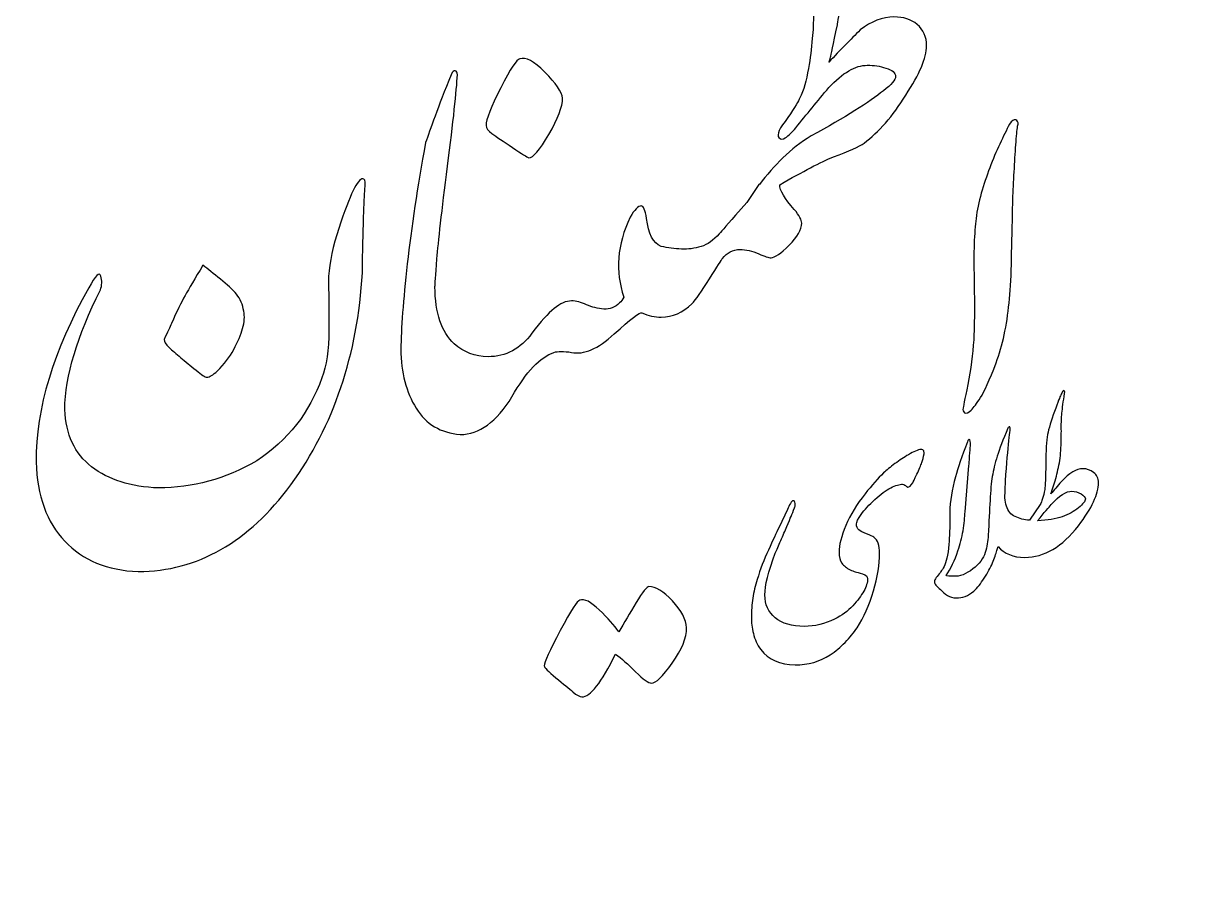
# Model space of a CAD drawing. Header units: millimetres. Extents: x -79 to 26, y -25 to 24.
# Drawn here: x -65.41 to -51.52, y -10.05 to 0.39 of the extents above; entities that cross this region are included whole.
import ezdxf

# ---------------------------------------------------------------- set-up
doc = ezdxf.new("R2010")
doc.units = ezdxf.units.MM
doc.header["$MEASUREMENT"] = 0
doc.layers.add('Layer 1', color=7, linetype='Continuous')

msp = doc.modelspace()

# ---------------------------------------------------------------- linework, layer by layer
at = {"layer": 'Layer 1', "color": 250, "lineweight": 18}
msp.add_open_spline([(-76.0797, 19.3105), (-76.0797, 19.3105), (-42.2797, 19.3105), (-42.2797, 19.3105), (-40.6274, 19.3105), (-39.2797, 17.9628), (-39.2797, 16.3105), (-39.2797, 16.3105), (-39.2797, -17.4895), (-39.2797, -17.4895), (-39.2797, -19.1418), (-40.6274, -20.4895), (-42.2797, -20.4895), (-42.2797, -20.4895), (-76.0797, -20.4895), (-76.0797, -20.4895), (-77.732, -20.4895), (-79.0797, -19.1418), (-79.0797, -17.4895), (-79.0797, -17.4895), (-79.0797, 16.3105), (-79.0797, 16.3105), (-79.0797, 17.9628), (-77.732, 19.3105), (-76.0797, 19.3105)], degree=3, knots=[0, 0, 0, 0, 0.125, 0.125, 0.125, 0.25, 0.25, 0.25, 0.375, 0.375, 0.375, 0.5, 0.5, 0.5, 0.625, 0.625, 0.625, 0.75, 0.75, 0.75, 0.875, 0.875, 0.875, 1, 1, 1, 1], dxfattribs=at)
at = {"layer": 'Layer 1', "color": 240}
for points, knots in [([(-56.7636, -1.7464), (-56.7636, -1.7464), (-56.6182, -1.5352), (-56.6182, -1.5352), (-56.6182, -1.5352), (-56.6128, -1.5341), (-56.6128, -1.5341), (-56.5255, -1.4191), (-56.4319, -1.3119), (-56.3318, -1.214), (-56.2322, -1.1153), (-56.1193, -1.0286), (-55.9944, -0.9539), (-55.5847, -0.7286), (-55.2971, -0.5489), (-55.1314, -0.4143), (-55.0346, -0.3425), (-54.9859, -0.2847), (-54.9859, -0.2408), (-54.9859, -0.2002), (-55.0251, -0.1673), (-55.1033, -0.1424), (-55.1719, -0.1206), (-55.2455, -0.1095), (-55.3234, -0.1095), (-55.4643, -0.1095), (-55.6176, -0.1986), (-55.7833, -0.3769), (-55.9176, -0.5363), (-56.0491, -0.6959), (-56.1775, -0.8553), (-56.2211, -0.9084), (-56.2634, -0.9492), (-56.304, -0.9773), (-56.3318, -0.9991), (-56.3573, -0.9976), (-56.3789, -0.9723), (-56.4102, -0.9413), (-56.3744, -0.8616), (-56.2711, -0.7333), (-56.1898, -0.6112), (-56.143, -0.5332), (-56.1304, -0.499), (-56.0833, -0.4114), (-56.0491, -0.2938), (-56.0273, -0.1468), (-56.0052, -0.0283), (-55.9897, 0.0906), (-55.9805, 0.2095), (-55.9708, 0.3031), (-55.9663, 0.4048), (-55.9663, 0.5142), (-55.9663, 0.7769), (-55.9024, 1.0614), (-55.7738, 1.368), (-55.7615, 1.4022), (-55.682, 1.5818), (-55.5348, 1.9074), (-55.5035, 1.9699), (-55.4816, 2.0012), (-55.469, 2.0012), (-55.4538, 1.9947), (-55.4456, 1.9728), (-55.4456, 1.9355), (-55.4456, 1.9355), (-55.4456, 1.8935), (-55.4456, 1.8935), (-55.4456, 1.8682), (-55.4501, 1.8448), (-55.4598, 1.8229), (-55.4598, 1.8229), (-55.5066, 1.5837), (-55.5066, 1.5837), (-55.6129, 0.8205), (-55.6707, 0.4172), (-55.6802, 0.3735), (-55.7301, 0.1358), (-55.7575, 0.0069), (-55.762, -0.0133), (-55.767, -0.0338), (-55.7738, -0.0532), (-55.7833, -0.0722), (-55.6458, 0.0716), (-55.5205, 0.2002), (-55.408, 0.3125), (-55.2768, 0.4156), (-55.1424, 0.4674), (-55.0049, 0.4674), (-54.8924, 0.4674), (-54.8, 0.4377), (-54.728, 0.3783), (-54.653, 0.3157), (-54.6152, 0.2297), (-54.6152, 0.1203), (-54.6152, -0.0204), (-54.6986, -0.2158), (-54.864, -0.4661), (-55.0205, -0.7193), (-55.1864, -0.91), (-55.3612, -1.038), (-55.4175, -1.079), (-55.5395, -1.1338), (-55.7272, -1.2021), (-55.8771, -1.2649), (-56.0912, -1.3759), (-56.3697, -1.5353), (-56.3696, -1.6042), (-56.3115, -1.7026), (-56.1962, -1.8308), (-56.1367, -1.9029), (-56.107, -1.9573), (-56.107, -1.9948), (-56.107, -2.07), (-56.157, -2.1576), (-56.2569, -2.2576), (-56.3573, -2.3578), (-56.4294, -2.4077), (-56.4728, -2.4077), (-56.5012, -2.4077), (-56.5496, -2.3919), (-56.6182, -2.3612), (-56.6997, -2.3262), (-56.7747, -2.3096), (-56.8435, -2.3096), (-56.9308, -2.3096), (-57.0013, -2.3454), (-57.0544, -2.4172), (-57.0639, -2.4298), (-57.1155, -2.511), (-57.2091, -2.6612), (-57.3032, -2.8111), (-57.3732, -2.91), (-57.4202, -2.9566), (-57.5265, -3.0625), (-57.6484, -3.1158), (-57.7862, -3.1158), (-57.7862, -3.1158), (-57.7862, -3.1159), (-57.7862, -3.1159), (-57.8612, -3.119), (-57.9379, -3.102), (-58.0161, -3.0643), (-58.041, -3.0549), (-58.1512, -3.1395), (-58.3469, -3.3173), (-58.5422, -3.4958), (-58.7116, -3.569), (-58.8554, -3.538), (-58.8554, -3.538), (-58.8554, -3.538), (-58.8554, -3.538), (-58.8554, -3.538), (-58.8554, -3.538), (-58.8554, -3.538), (-58.9492, -3.5225), (-59.0197, -3.5225), (-59.0665, -3.538), (-59.2293, -3.5914), (-59.3965, -3.7678), (-59.5685, -4.0682), (-59.7531, -4.3682), (-59.9595, -4.5183), (-60.1876, -4.5183), (-60.4189, -4.4994), (-60.5941, -4.3947), (-60.7129, -4.2041), (-60.8315, -4.0135), (-60.8928, -3.7789), (-60.8959, -3.5007), (-60.8959, -3.5007), (-60.8958, -3.5004), (-60.8958, -3.5004), (-60.8958, -3.5004), (-60.8959, -3.5004), (-60.8959, -3.5004), (-60.8928, -3.2567), (-60.867, -2.9167), (-60.8183, -2.4807), (-60.7699, -2.0442), (-60.6974, -1.5619), (-60.6004, -1.0336), (-60.5504, -0.8803), (-60.4489, -0.6097), (-60.2956, -0.2221), (-60.2798, -0.1845), (-60.2635, -0.169), (-60.2464, -0.175), (-60.2293, -0.1814), (-60.2204, -0.1971), (-60.2204, -0.2221), (-60.2298, -0.4127), (-60.269, -0.7772), (-60.3377, -1.315), (-60.4066, -1.8527), (-60.4489, -2.2217), (-60.4644, -2.4217), (-60.4802, -2.6222), (-60.4878, -2.7313), (-60.4878, -2.7499), (-60.4878, -2.7499), (-60.4881, -2.7551), (-60.4881, -2.7551), (-60.4881, -2.7551), (-60.4878, -2.7549), (-60.4878, -2.7549), (-60.4878, -3.0676), (-60.4113, -3.2943), (-60.258, -3.4349), (-60.1423, -3.538), (-60.0079, -3.5895), (-59.8546, -3.5895), (-59.6421, -3.5895), (-59.4671, -3.4959), (-59.3292, -3.3082), (-59.2261, -3.1707), (-59.1378, -3.0723), (-59.0645, -3.0129), (-58.9908, -2.9532), (-58.9211, -2.9235), (-58.8554, -2.9235), (-58.8554, -2.9235), (-58.8554, -2.9234), (-58.8554, -2.9234), (-58.8025, -2.9234), (-58.7428, -2.9384), (-58.6771, -2.9681), (-58.6116, -2.9981), (-58.543, -3.0152), (-58.471, -3.0199), (-58.3992, -3.0244), (-58.3366, -3.0002), (-58.2832, -2.9471), (-58.2614, -2.9316), (-58.2443, -2.9082), (-58.2316, -2.8769), (-58.3379, -2.5703), (-58.3132, -2.2531), (-58.1567, -1.9247), (-58.1036, -1.834), (-58.06, -1.7885), (-58.0252, -1.7885), (-57.9973, -1.7885), (-57.9755, -1.8387), (-57.9598, -1.9386), (-57.9411, -2.1231), (-57.883, -2.2341), (-57.7863, -2.2718), (-57.7863, -2.2718), (-57.7863, -2.2718), (-57.7863, -2.2718), (-57.705, -2.2902), (-57.6243, -2.3015), (-57.5446, -2.3044), (-57.4649, -2.3078), (-57.3868, -2.2978), (-57.31, -2.2741), (-57.2332, -2.2504), (-57.1606, -2.2), (-57.0918, -2.1219), (-57.0857, -2.1151), (-57.0215, -2.0422), (-56.8995, -1.9013), (-56.8995, -1.9013), (-56.7636, -1.7464), (-56.7636, -1.7464)], [0, 0, 0, 0, 0.0113636, 0.0113636, 0.0113636, 0.0227273, 0.0227273, 0.0227273, 0.0340909, 0.0340909, 0.0340909, 0.0454545, 0.0454545, 0.0454545, 0.0568182, 0.0568182, 0.0568182, 0.0681818, 0.0681818, 0.0681818, 0.0795455, 0.0795455, 0.0795455, 0.0909091, 0.0909091, 0.0909091, 0.1022727, 0.1022727, 0.1022727, 0.1136364, 0.1136364, 0.1136364, 0.125, 0.125, 0.125, 0.1363636, 0.1363636, 0.1363636, 0.1477273, 0.1477273, 0.1477273, 0.1590909, 0.1590909, 0.1590909, 0.1704545, 0.1704545, 0.1704545, 0.1818182, 0.1818182, 0.1818182, 0.1931818, 0.1931818, 0.1931818, 0.2045455, 0.2045455, 0.2045455, 0.2159091, 0.2159091, 0.2159091, 0.2272727, 0.2272727, 0.2272727, 0.2386364, 0.2386364, 0.2386364, 0.25, 0.25, 0.25, 0.2613636, 0.2613636, 0.2613636, 0.2727273, 0.2727273, 0.2727273, 0.2840909, 0.2840909, 0.2840909, 0.2954545, 0.2954545, 0.2954545, 0.3068182, 0.3068182, 0.3068182, 0.3181818, 0.3181818, 0.3181818, 0.3295455, 0.3295455, 0.3295455, 0.3409091, 0.3409091, 0.3409091, 0.3522727, 0.3522727, 0.3522727, 0.3636364, 0.3636364, 0.3636364, 0.375, 0.375, 0.375, 0.3863636, 0.3863636, 0.3863636, 0.3977273, 0.3977273, 0.3977273, 0.4090909, 0.4090909, 0.4090909, 0.4204545, 0.4204545, 0.4204545, 0.4318182, 0.4318182, 0.4318182, 0.4431818, 0.4431818, 0.4431818, 0.4545455, 0.4545455, 0.4545455, 0.4659091, 0.4659091, 0.4659091, 0.4772727, 0.4772727, 0.4772727, 0.4886364, 0.4886364, 0.4886364, 0.5, 0.5, 0.5, 0.5113636, 0.5113636, 0.5113636, 0.5227273, 0.5227273, 0.5227273, 0.5340909, 0.5340909, 0.5340909, 0.5454545, 0.5454545, 0.5454545, 0.5568182, 0.5568182, 0.5568182, 0.5681818, 0.5681818, 0.5681818, 0.5795455, 0.5795455, 0.5795455, 0.5909091, 0.5909091, 0.5909091, 0.6022727, 0.6022727, 0.6022727, 0.6136364, 0.6136364, 0.6136364, 0.625, 0.625, 0.625, 0.6363636, 0.6363636, 0.6363636, 0.6477273, 0.6477273, 0.6477273, 0.6590909, 0.6590909, 0.6590909, 0.6704545, 0.6704545, 0.6704545, 0.6818182, 0.6818182, 0.6818182, 0.6931818, 0.6931818, 0.6931818, 0.7045455, 0.7045455, 0.7045455, 0.7159091, 0.7159091, 0.7159091, 0.7272727, 0.7272727, 0.7272727, 0.7386364, 0.7386364, 0.7386364, 0.75, 0.75, 0.75, 0.7613636, 0.7613636, 0.7613636, 0.7727273, 0.7727273, 0.7727273, 0.7840909, 0.7840909, 0.7840909, 0.7954545, 0.7954545, 0.7954545, 0.8068182, 0.8068182, 0.8068182, 0.8181818, 0.8181818, 0.8181818, 0.8295455, 0.8295455, 0.8295455, 0.8409091, 0.8409091, 0.8409091, 0.8522727, 0.8522727, 0.8522727, 0.8636364, 0.8636364, 0.8636364, 0.875, 0.875, 0.875, 0.8863636, 0.8863636, 0.8863636, 0.8977273, 0.8977273, 0.8977273, 0.9090909, 0.9090909, 0.9090909, 0.9204545, 0.9204545, 0.9204545, 0.9318182, 0.9318182, 0.9318182, 0.9431818, 0.9431818, 0.9431818, 0.9545455, 0.9545455, 0.9545455, 0.9659091, 0.9659091, 0.9659091, 0.9772727, 0.9772727, 0.9772727, 0.9886364, 0.9886364, 0.9886364, 1, 1, 1, 1]), ([(-59.878, -0.8272), (-59.878, -0.7583), (-59.8194, -0.6089), (-59.7024, -0.3791), (-59.5851, -0.1492), (-59.5091, -0.0344), (-59.4747, -0.0344), (-59.406, -0.0062), (-59.3058, -0.0588), (-59.1746, -0.1916), (-59.0431, -0.3244), (-58.9729, -0.4282), (-58.9635, -0.5034), (-58.9635, -0.6036), (-59.0182, -0.7473), (-59.1275, -0.935), (-59.2372, -1.1227), (-59.3169, -1.2163), (-59.3668, -1.2163), (-59.3855, -1.2072), (-59.4504, -1.1659), (-59.5614, -1.0919), (-59.6724, -1.0186), (-59.7547, -0.9631), (-59.8075, -0.9255), (-59.8546, -0.8943), (-59.878, -0.8616), (-59.878, -0.8272)], [0, 0, 0, 0, 0.1111111, 0.1111111, 0.1111111, 0.2222222, 0.2222222, 0.2222222, 0.3333333, 0.3333333, 0.3333333, 0.4444444, 0.4444444, 0.4444444, 0.5555556, 0.5555556, 0.5555556, 0.6666667, 0.6666667, 0.6666667, 0.7777778, 0.7777778, 0.7777778, 0.8888889, 0.8888889, 0.8888889, 1, 1, 1, 1]), ([(-53.5883, -1.8779), (-53.5944, -2.1027), (-53.5994, -2.306), (-53.6025, -2.4874), (-53.6054, -2.6688), (-53.6152, -2.8222), (-53.6304, -2.9471), (-53.6559, -3.2163), (-53.7071, -3.4543), (-53.7853, -3.6623), (-53.8636, -3.87), (-53.9255, -4.0089), (-53.9706, -4.0775), (-54.0162, -4.1461), (-54.0527, -4.1962), (-54.0808, -4.2274), (-54.1153, -4.259), (-54.1419, -4.269), (-54.1608, -4.2582), (-54.1792, -4.2471), (-54.1855, -4.2289), (-54.1792, -4.2043), (-54.1792, -4.1979), (-54.1608, -4.1033), (-54.1229, -3.9203), (-54.0856, -3.7373), (-54.0622, -3.5597), (-54.0527, -3.3881), (-54.0432, -3.2163), (-54.0419, -2.9731), (-54.0479, -2.6588), (-54.054, -2.3444), (-54.0464, -2.1043), (-54.0245, -1.9386), (-54.0119, -1.8418), (-53.9909, -1.7414), (-53.9615, -1.6385), (-53.9317, -1.5352), (-53.8978, -1.4337), (-53.8605, -1.3338), (-53.8229, -1.2336), (-53.7829, -1.139), (-53.7408, -1.05), (-53.6985, -0.9609), (-53.6601, -0.8817), (-53.6262, -0.8132), (-53.5975, -0.7693), (-53.5725, -0.7521), (-53.5507, -0.7614), (-53.5291, -0.7708), (-53.5194, -0.7882), (-53.5226, -0.8132), (-53.5291, -0.8381), (-53.5362, -0.8967), (-53.5436, -0.9888), (-53.5515, -1.0811), (-53.5586, -1.1841), (-53.5646, -1.2986), (-53.5715, -1.4124), (-53.5765, -1.5244), (-53.5815, -1.6338), (-53.5862, -1.7432), (-53.5883, -1.8244), (-53.5883, -1.8779)], [0, 0, 0, 0, 0.047619, 0.047619, 0.047619, 0.0952381, 0.0952381, 0.0952381, 0.1428571, 0.1428571, 0.1428571, 0.1904762, 0.1904762, 0.1904762, 0.2380952, 0.2380952, 0.2380952, 0.2857143, 0.2857143, 0.2857143, 0.3333333, 0.3333333, 0.3333333, 0.3809524, 0.3809524, 0.3809524, 0.4285714, 0.4285714, 0.4285714, 0.4761905, 0.4761905, 0.4761905, 0.5238095, 0.5238095, 0.5238095, 0.5714286, 0.5714286, 0.5714286, 0.6190476, 0.6190476, 0.6190476, 0.6666667, 0.6666667, 0.6666667, 0.7142857, 0.7142857, 0.7142857, 0.7619048, 0.7619048, 0.7619048, 0.8095238, 0.8095238, 0.8095238, 0.8571429, 0.8571429, 0.8571429, 0.9047619, 0.9047619, 0.9047619, 0.952381, 0.952381, 0.952381, 1, 1, 1, 1]), ([(-61.3554, -2.5861), (-61.4119, -3.5678), (-61.6965, -4.4121), (-62.2093, -5.1187), (-62.7157, -5.8032), (-63.324, -6.1492), (-64.0337, -6.1553), (-64.4026, -6.1395), (-64.695, -6.0185), (-64.9106, -5.7918), (-65.1266, -5.5649), (-65.2407, -5.2501), (-65.2533, -4.8468), (-65.2562, -4.2088), (-65.0466, -3.5162), (-64.6245, -2.7689), (-64.5433, -2.619), (-64.4949, -2.5711), (-64.4791, -2.6258), (-64.4636, -2.6805), (-64.4652, -2.736), (-64.4839, -2.7923), (-64.7624, -3.3429), (-64.9046, -3.8181), (-64.9106, -4.2181), (-64.8983, -4.5183), (-64.7913, -4.7466), (-64.5896, -4.9031), (-64.3879, -5.0592), (-64.1212, -5.1439), (-63.7899, -5.156), (-63.3834, -5.156), (-62.9923, -5.0482), (-62.6174, -4.8326), (-62.2453, -4.5854), (-61.9858, -4.2559), (-61.8388, -3.8428), (-61.7825, -3.6992), (-61.7541, -3.5086), (-61.7541, -3.2706), (-61.7541, -3.1802), (-61.7549, -3.0649), (-61.7565, -2.9261), (-61.7583, -2.787), (-61.7589, -2.6879), (-61.7589, -2.6282), (-61.7465, -2.4562), (-61.7057, -2.2661), (-61.6371, -2.0583), (-61.5682, -1.8504), (-61.5111, -1.6994), (-61.4659, -1.6055), (-61.4204, -1.5119), (-61.382, -1.4649), (-61.351, -1.4649), (-61.3289, -1.4649), (-61.3197, -1.4893), (-61.3226, -1.538), (-61.3257, -1.5861), (-61.3307, -1.6795), (-61.3367, -1.8167), (-61.3431, -1.9545), (-61.3494, -2.2109), (-61.3554, -2.5861)], [0, 0, 0, 0, 0.047619, 0.047619, 0.047619, 0.0952381, 0.0952381, 0.0952381, 0.1428571, 0.1428571, 0.1428571, 0.1904762, 0.1904762, 0.1904762, 0.2380952, 0.2380952, 0.2380952, 0.2857143, 0.2857143, 0.2857143, 0.3333333, 0.3333333, 0.3333333, 0.3809524, 0.3809524, 0.3809524, 0.4285714, 0.4285714, 0.4285714, 0.4761905, 0.4761905, 0.4761905, 0.5238095, 0.5238095, 0.5238095, 0.5714286, 0.5714286, 0.5714286, 0.6190476, 0.6190476, 0.6190476, 0.6666667, 0.6666667, 0.6666667, 0.7142857, 0.7142857, 0.7142857, 0.7619048, 0.7619048, 0.7619048, 0.8095238, 0.8095238, 0.8095238, 0.8571429, 0.8571429, 0.8571429, 0.9047619, 0.9047619, 0.9047619, 0.952381, 0.952381, 0.952381, 1, 1, 1, 1]), ([(-62.772, -3.0458), (-62.7594, -3.1081), (-62.7644, -3.177), (-62.7859, -3.252), (-62.808, -3.3272), (-62.8433, -3.4107), (-62.8916, -3.5028), (-62.94, -3.5954), (-63.005, -3.6803), (-63.0863, -3.7584), (-63.1393, -3.8083), (-63.1817, -3.8334), (-63.213, -3.8334), (-63.2317, -3.8334), (-63.2748, -3.8062), (-63.3419, -3.7515), (-63.4092, -3.6971), (-63.4701, -3.6466), (-63.5246, -3.6014), (-63.5796, -3.5559), (-63.6264, -3.5146), (-63.6655, -3.4773), (-63.7045, -3.4396), (-63.7242, -3.4084), (-63.7242, -3.3831), (-63.6834, -3.2988), (-63.6537, -3.2348), (-63.635, -3.1909), (-63.5725, -3.0502), (-63.5185, -2.9393), (-63.4733, -2.8578), (-63.4278, -2.7768), (-63.3568, -2.6563), (-63.2598, -2.4967), (-63.2035, -2.5438), (-63.1338, -2.5993), (-63.0513, -2.6632), (-62.9684, -2.7276), (-62.904, -2.7878), (-62.8588, -2.8438), (-62.8133, -2.9001), (-62.7844, -2.9674), (-62.772, -3.0458)], [0, 0, 0, 0, 0.0714286, 0.0714286, 0.0714286, 0.1428571, 0.1428571, 0.1428571, 0.2142857, 0.2142857, 0.2142857, 0.2857143, 0.2857143, 0.2857143, 0.3571429, 0.3571429, 0.3571429, 0.4285714, 0.4285714, 0.4285714, 0.5, 0.5, 0.5, 0.5714286, 0.5714286, 0.5714286, 0.6428571, 0.6428571, 0.6428571, 0.7142857, 0.7142857, 0.7142857, 0.7857143, 0.7857143, 0.7857143, 0.8571429, 0.8571429, 0.8571429, 0.9285714, 0.9285714, 0.9285714, 1, 1, 1, 1]), ([(-53.681, -5.2753), (-53.6779, -5.3092), (-53.6717, -5.3421), (-53.6623, -5.3741), (-53.6439, -5.4322), (-53.6092, -5.4735), (-53.5581, -5.4982), (-53.5071, -5.5227), (-53.45, -5.5374), (-53.3865, -5.5416), (-53.3865, -5.5416), (-53.2595, -5.3552), (-53.2595, -5.3552), (-53.2384, -5.3197), (-53.2194, -5.2598), (-53.2042, -5.1748), (-53.1971, -5.1283), (-53.1932, -5.0262), (-53.1913, -4.8684), (-53.1903, -4.7112), (-53.1829, -4.5939), (-53.1703, -4.5176), (-53.1561, -4.4472), (-53.1287, -4.3554), (-53.0875, -4.2431), (-53.0467, -4.1309), (-53.0212, -4.0656), (-53.0123, -4.048), (-53.003, -4.0307), (-52.9957, -4.0159), (-52.9899, -4.0047), (-52.9831, -3.993), (-52.9762, -3.9909), (-52.971, -3.9973), (-52.9652, -4.0035), (-52.9638, -4.0146), (-52.9665, -4.0302), (-52.9822, -4.1245), (-52.9928, -4.2021), (-52.9983, -4.2623), (-53.0044, -4.3223), (-53.0065, -4.3796), (-53.0059, -4.4338), (-53.0051, -4.4882), (-53.0062, -4.5587), (-53.0091, -4.6452), (-53.0118, -4.7312), (-53.0204, -4.8106), (-53.0346, -4.8834), (-53.0485, -4.956), (-53.0662, -5.027), (-53.0875, -5.0954), (-53.1087, -5.1638), (-53.1227, -5.2074), (-53.1301, -5.2258), (-53.0961, -5.1832), (-53.0541, -5.1348), (-53.0049, -5.0794), (-52.9102, -4.9776), (-52.8245, -4.9268), (-52.7483, -4.9268), (-52.702, -4.9268), (-52.6593, -4.9418), (-52.6212, -4.9713), (-52.5818, -4.9997), (-52.5615, -5.0399), (-52.5615, -5.0925), (-52.5615, -5.2279), (-52.6417, -5.3996), (-52.8011, -5.6073), (-52.9965, -5.859), (-53.2097, -5.9847), (-53.4414, -5.9847), (-53.5812, -5.9847), (-53.6873, -5.9422), (-53.7595, -5.8568), (-53.7646, -5.8732), (-53.7695, -5.8883), (-53.7743, -5.9018), (-53.7874, -5.9441), (-53.8051, -5.9944), (-53.8285, -6.0514), (-53.8519, -6.1085), (-53.8845, -6.1689), (-53.9261, -6.2326), (-53.9679, -6.2962), (-54.0096, -6.348), (-54.052, -6.3875), (-54.1185, -6.444), (-54.1884, -6.4716), (-54.2621, -6.4698), (-54.3003, -6.4687), (-54.3349, -6.459), (-54.366, -6.4405), (-54.3954, -6.4206), (-54.423, -6.3966), (-54.4485, -6.3685), (-54.4712, -6.3501), (-54.4853, -6.3383), (-54.4908, -6.3325), (-54.5108, -6.3138), (-54.5208, -6.2947), (-54.5208, -6.2752), (-54.5208, -6.2613), (-54.5137, -6.2447), (-54.4996, -6.2262), (-54.4853, -6.2078), (-54.469, -6.1873), (-54.4509, -6.1648), (-54.4422, -6.1534), (-54.4309, -6.1366), (-54.4167, -6.114), (-54.4027, -6.0914), (-54.3901, -6.0614), (-54.3796, -6.0238), (-54.3688, -5.9865), (-54.3602, -5.9373), (-54.3531, -5.8768), (-54.3473, -5.8158), (-54.3442, -5.7634), (-54.3428, -5.7198), (-54.3428, -5.7198), (-54.3381, -5.5883), (-54.3381, -5.5883), (-54.3371, -5.5431), (-54.3371, -5.4955), (-54.3381, -5.446), (-54.3354, -5.3162), (-54.3131, -5.1749), (-54.2702, -5.0222), (-54.2408, -4.9191), (-54.1934, -4.7797), (-54.1282, -4.6046), (-54.1243, -4.5933), (-54.1199, -4.5854), (-54.1159, -4.5812), (-54.1117, -4.577), (-54.1077, -4.5746), (-54.1051, -4.5746), (-54.0951, -4.5762), (-54.0912, -4.6033), (-54.0925, -4.6553), (-54.0941, -4.6811), (-54.0967, -4.7219), (-54.1009, -4.7784), (-54.1051, -4.8363), (-54.1077, -4.873), (-54.1093, -4.8886), (-54.1093, -4.8886), (-54.1559, -5.4398), (-54.1559, -5.4398), (-54.1588, -5.506), (-54.1667, -5.582), (-54.1793, -5.6667), (-54.1934, -5.7484), (-54.2142, -5.8287), (-54.2408, -5.9062), (-54.2776, -6.0207), (-54.3249, -6.1193), (-54.3828, -6.2011), (-54.3799, -6.2068), (-54.3686, -6.2095), (-54.3489, -6.2095), (-54.3489, -6.2095), (-54.2958, -6.2113), (-54.2958, -6.2113), (-54.2182, -6.2145), (-54.1404, -6.185), (-54.0625, -6.1235), (-53.9846, -6.0622), (-53.9355, -5.9973), (-53.9144, -5.9286), (-53.8932, -5.8597), (-53.8819, -5.7908), (-53.8805, -5.7217), (-53.8705, -5.562), (-53.8629, -5.4232), (-53.8571, -5.3052), (-53.8516, -5.1873), (-53.8424, -5.0913), (-53.8306, -5.018), (-53.8187, -4.9443), (-53.7987, -4.8647), (-53.7724, -4.7784), (-53.7454, -4.6921), (-53.7028, -4.5804), (-53.6452, -4.4431), (-53.6365, -4.4295), (-53.6289, -4.4236), (-53.6218, -4.4266), (-53.6147, -4.4295), (-53.6178, -4.4847), (-53.6316, -4.5928), (-53.6449, -4.7009), (-53.6586, -4.8607), (-53.6726, -5.073), (-53.6741, -5.1283), (-53.677, -5.1956), (-53.681, -5.2753)], [0, 0, 0, 0, 0.0151515, 0.0151515, 0.0151515, 0.030303, 0.030303, 0.030303, 0.0454545, 0.0454545, 0.0454545, 0.0606061, 0.0606061, 0.0606061, 0.0757576, 0.0757576, 0.0757576, 0.0909091, 0.0909091, 0.0909091, 0.1060606, 0.1060606, 0.1060606, 0.1212121, 0.1212121, 0.1212121, 0.1363636, 0.1363636, 0.1363636, 0.1515152, 0.1515152, 0.1515152, 0.1666667, 0.1666667, 0.1666667, 0.1818182, 0.1818182, 0.1818182, 0.1969697, 0.1969697, 0.1969697, 0.2121212, 0.2121212, 0.2121212, 0.2272727, 0.2272727, 0.2272727, 0.2424242, 0.2424242, 0.2424242, 0.2575758, 0.2575758, 0.2575758, 0.2727273, 0.2727273, 0.2727273, 0.2878788, 0.2878788, 0.2878788, 0.3030303, 0.3030303, 0.3030303, 0.3181818, 0.3181818, 0.3181818, 0.3333333, 0.3333333, 0.3333333, 0.3484848, 0.3484848, 0.3484848, 0.3636364, 0.3636364, 0.3636364, 0.3787879, 0.3787879, 0.3787879, 0.3939394, 0.3939394, 0.3939394, 0.4090909, 0.4090909, 0.4090909, 0.4242424, 0.4242424, 0.4242424, 0.4393939, 0.4393939, 0.4393939, 0.4545455, 0.4545455, 0.4545455, 0.469697, 0.469697, 0.469697, 0.4848485, 0.4848485, 0.4848485, 0.5, 0.5, 0.5, 0.5151515, 0.5151515, 0.5151515, 0.530303, 0.530303, 0.530303, 0.5454545, 0.5454545, 0.5454545, 0.5606061, 0.5606061, 0.5606061, 0.5757576, 0.5757576, 0.5757576, 0.5909091, 0.5909091, 0.5909091, 0.6060606, 0.6060606, 0.6060606, 0.6212121, 0.6212121, 0.6212121, 0.6363636, 0.6363636, 0.6363636, 0.6515152, 0.6515152, 0.6515152, 0.6666667, 0.6666667, 0.6666667, 0.6818182, 0.6818182, 0.6818182, 0.6969697, 0.6969697, 0.6969697, 0.7121212, 0.7121212, 0.7121212, 0.7272727, 0.7272727, 0.7272727, 0.7424242, 0.7424242, 0.7424242, 0.7575758, 0.7575758, 0.7575758, 0.7727273, 0.7727273, 0.7727273, 0.7878788, 0.7878788, 0.7878788, 0.8030303, 0.8030303, 0.8030303, 0.8181818, 0.8181818, 0.8181818, 0.8333333, 0.8333333, 0.8333333, 0.8484848, 0.8484848, 0.8484848, 0.8636364, 0.8636364, 0.8636364, 0.8787879, 0.8787879, 0.8787879, 0.8939394, 0.8939394, 0.8939394, 0.9090909, 0.9090909, 0.9090909, 0.9242424, 0.9242424, 0.9242424, 0.9393939, 0.9393939, 0.9393939, 0.9545455, 0.9545455, 0.9545455, 0.969697, 0.969697, 0.969697, 0.9848485, 0.9848485, 0.9848485, 1, 1, 1, 1]), ([(-54.6455, -4.7509), (-54.651, -4.7864), (-54.6603, -4.8206), (-54.6724, -4.8537), (-54.6839, -4.8868), (-54.7042, -4.9331), (-54.7315, -4.9923), (-54.7591, -5.052), (-54.7757, -5.0856), (-54.7815, -5.0944), (-54.8041, -5.1295), (-54.8238, -5.1472), (-54.8407, -5.1472), (-54.8536, -5.1388), (-54.8646, -5.1304), (-54.8749, -5.123), (-54.8846, -5.1151), (-54.8938, -5.1111), (-54.9025, -5.1111), (-54.9377, -5.1111), (-54.9842, -5.1259), (-55.0424, -5.1546), (-55.1002, -5.1837), (-55.1639, -5.2297), (-55.2327, -5.2934), (-55.3021, -5.3573), (-55.3563, -5.4164), (-55.3952, -5.4717), (-55.4339, -5.5266), (-55.4536, -5.565), (-55.4536, -5.5861), (-55.4536, -5.6171), (-55.4434, -5.6413), (-55.4239, -5.6581), (-55.4071, -5.6708), (-55.3763, -5.6858), (-55.3324, -5.7025), (-55.2887, -5.7199), (-55.2598, -5.7336), (-55.2456, -5.7449), (-55.1991, -5.7775), (-55.1759, -5.8412), (-55.1759, -5.9361), (-55.1759, -6.0673), (-55.2004, -6.2175), (-55.2501, -6.3865), (-55.2992, -6.5553), (-55.3645, -6.7021), (-55.445, -6.8264), (-55.4857, -6.8841), (-55.5338, -6.9421), (-55.5893, -7.0003), (-55.6443, -7.0579), (-55.7035, -7.1075), (-55.7673, -7.1483), (-55.8891, -7.229), (-56.0287, -7.2695), (-56.187, -7.2695), (-56.3666, -7.2667), (-56.5028, -7.2059), (-56.5962, -7.087), (-56.6385, -7.0263), (-56.6677, -6.9619), (-56.684, -6.894), (-56.7003, -6.8264), (-56.7087, -6.762), (-56.7087, -6.701), (-56.7087, -6.6237), (-56.703, -6.5474), (-56.6916, -6.4736), (-56.6801, -6.3994), (-56.6627, -6.3245), (-56.6385, -6.2495), (-56.6017, -6.128), (-56.5572, -6.011), (-56.5049, -5.8977), (-56.4526, -5.7846), (-56.4102, -5.6936), (-56.3777, -5.6242), (-56.3777, -5.6242), (-56.278, -5.4123), (-56.278, -5.4123), (-56.2667, -5.3883), (-56.2546, -5.3649), (-56.2419, -5.3423), (-56.2293, -5.3197), (-56.218, -5.3084), (-56.208, -5.3084), (-56.1941, -5.3084), (-56.1868, -5.3197), (-56.186, -5.3423), (-56.1851, -5.3649), (-56.1875, -5.3818), (-56.1933, -5.393), (-56.2088, -5.4341), (-56.2225, -5.4685), (-56.2336, -5.4959), (-56.2448, -5.5235), (-56.262, -5.5637), (-56.2843, -5.6158), (-56.3072, -5.6679), (-56.3314, -5.7247), (-56.3579, -5.7854), (-56.3839, -5.8462), (-56.4053, -5.8961), (-56.4224, -5.9361), (-56.5057, -6.1564), (-56.5473, -6.3218), (-56.5473, -6.4323), (-56.5473, -6.5477), (-56.506, -6.6397), (-56.4237, -6.7076), (-56.3406, -6.7755), (-56.2243, -6.8091), (-56.075, -6.8091), (-55.9503, -6.8091), (-55.8302, -6.7805), (-55.714, -6.7226), (-55.628, -6.6787), (-55.5562, -6.6256), (-55.4978, -6.5638), (-55.44, -6.5011), (-55.3961, -6.4433), (-55.3653, -6.3886), (-55.335, -6.3342), (-55.3198, -6.285), (-55.3198, -6.2411), (-55.3198, -6.2142), (-55.3403, -6.1946), (-55.3803, -6.182), (-55.4207, -6.1691), (-55.4497, -6.1604), (-55.4673, -6.1564), (-55.4849, -6.1522), (-55.5052, -6.1443), (-55.5275, -6.133), (-55.5715, -6.112), (-55.6045, -6.0851), (-55.6272, -6.0536), (-55.6498, -6.0218), (-55.6611, -5.9784), (-55.6611, -5.9232), (-55.6611, -5.8401), (-55.6343, -5.7336), (-55.5799, -5.605), (-55.5252, -5.4767), (-55.4486, -5.35), (-55.3498, -5.2258), (-55.269, -5.1238), (-55.1956, -5.0412), (-55.1294, -4.9776), (-55.0939, -4.9452), (-55.0486, -4.9082), (-54.9932, -4.8661), (-54.9382, -4.8245), (-54.8846, -4.7893), (-54.8325, -4.7593), (-54.7686, -4.7225), (-54.7184, -4.7015), (-54.6821, -4.6954), (-54.6661, -4.6954), (-54.6555, -4.702), (-54.65, -4.7147), (-54.6443, -4.7275), (-54.6429, -4.7393), (-54.6455, -4.7509)], [0, 0, 0, 0, 0.0181818, 0.0181818, 0.0181818, 0.0363636, 0.0363636, 0.0363636, 0.0545455, 0.0545455, 0.0545455, 0.0727273, 0.0727273, 0.0727273, 0.0909091, 0.0909091, 0.0909091, 0.1090909, 0.1090909, 0.1090909, 0.1272727, 0.1272727, 0.1272727, 0.1454545, 0.1454545, 0.1454545, 0.1636364, 0.1636364, 0.1636364, 0.1818182, 0.1818182, 0.1818182, 0.2, 0.2, 0.2, 0.2181818, 0.2181818, 0.2181818, 0.2363636, 0.2363636, 0.2363636, 0.2545455, 0.2545455, 0.2545455, 0.2727273, 0.2727273, 0.2727273, 0.2909091, 0.2909091, 0.2909091, 0.3090909, 0.3090909, 0.3090909, 0.3272727, 0.3272727, 0.3272727, 0.3454545, 0.3454545, 0.3454545, 0.3636364, 0.3636364, 0.3636364, 0.3818182, 0.3818182, 0.3818182, 0.4, 0.4, 0.4, 0.4181818, 0.4181818, 0.4181818, 0.4363636, 0.4363636, 0.4363636, 0.4545455, 0.4545455, 0.4545455, 0.4727273, 0.4727273, 0.4727273, 0.4909091, 0.4909091, 0.4909091, 0.5090909, 0.5090909, 0.5090909, 0.5272727, 0.5272727, 0.5272727, 0.5454545, 0.5454545, 0.5454545, 0.5636364, 0.5636364, 0.5636364, 0.5818182, 0.5818182, 0.5818182, 0.6, 0.6, 0.6, 0.6181818, 0.6181818, 0.6181818, 0.6363636, 0.6363636, 0.6363636, 0.6545455, 0.6545455, 0.6545455, 0.6727273, 0.6727273, 0.6727273, 0.6909091, 0.6909091, 0.6909091, 0.7090909, 0.7090909, 0.7090909, 0.7272727, 0.7272727, 0.7272727, 0.7454545, 0.7454545, 0.7454545, 0.7636364, 0.7636364, 0.7636364, 0.7818182, 0.7818182, 0.7818182, 0.8, 0.8, 0.8, 0.8181818, 0.8181818, 0.8181818, 0.8363636, 0.8363636, 0.8363636, 0.8545455, 0.8545455, 0.8545455, 0.8727273, 0.8727273, 0.8727273, 0.8909091, 0.8909091, 0.8909091, 0.9090909, 0.9090909, 0.9090909, 0.9272727, 0.9272727, 0.9272727, 0.9454545, 0.9454545, 0.9454545, 0.9636364, 0.9636364, 0.9636364, 0.9818182, 0.9818182, 0.9818182, 1, 1, 1, 1]), ([(-52.7188, -5.2871), (-52.7188, -5.2689), (-52.7354, -5.249), (-52.7695, -5.2279), (-52.8063, -5.2066), (-52.8431, -5.1961), (-52.8797, -5.1961), (-52.9476, -5.1935), (-53.0296, -5.2463), (-53.1256, -5.3552), (-53.154, -5.3846), (-53.2084, -5.4491), (-53.2891, -5.5479), (-53.1703, -5.5427), (-53.0724, -5.5261), (-52.9954, -5.4993), (-52.9184, -5.4725), (-52.854, -5.4369), (-52.8011, -5.3933), (-52.7461, -5.3494), (-52.7188, -5.3142), (-52.7188, -5.2871)], [0, 0, 0, 0, 0.1428571, 0.1428571, 0.1428571, 0.2857143, 0.2857143, 0.2857143, 0.4285714, 0.4285714, 0.4285714, 0.5714286, 0.5714286, 0.5714286, 0.7142857, 0.7142857, 0.7142857, 0.8571429, 0.8571429, 0.8571429, 1, 1, 1, 1]), ([(-58.9916, -6.8586), (-58.8633, -6.618), (-58.7852, -6.4976), (-58.7571, -6.4976), (-58.7039, -6.4755), (-58.6266, -6.5141), (-58.5249, -6.6125), (-58.4233, -6.7111), (-58.346, -6.7979), (-58.2927, -6.8728), (-58.2301, -6.7695), (-58.1607, -6.654), (-58.0841, -6.5257), (-58.0076, -6.3974), (-57.9566, -6.3335), (-57.9316, -6.3335), (-57.8535, -6.3335), (-57.7602, -6.3905), (-57.6524, -6.5047), (-57.5445, -6.6188), (-57.4875, -6.7258), (-57.4815, -6.8258), (-57.4815, -6.9446), (-57.539, -7.0858), (-57.6547, -7.2483), (-57.7672, -7.4074), (-57.8504, -7.4871), (-57.9035, -7.4871), (-57.9379, -7.4871), (-58.0003, -7.4418), (-58.091, -7.3511), (-58.1817, -7.2607), (-58.2614, -7.19), (-58.3302, -7.1403), (-58.4991, -7.4808), (-58.6335, -7.6515), (-58.7334, -7.6515), (-58.7586, -7.6515), (-58.7946, -7.631), (-58.8414, -7.5904), (-58.8851, -7.5528), (-58.9532, -7.4966), (-59.0455, -7.4219), (-59.1376, -7.3464), (-59.1838, -7.2996), (-59.1838, -7.2812), (-59.1838, -7.2401), (-59.1199, -7.0995), (-58.9916, -6.8586)], [0, 0, 0, 0, 0.0625, 0.0625, 0.0625, 0.125, 0.125, 0.125, 0.1875, 0.1875, 0.1875, 0.25, 0.25, 0.25, 0.3125, 0.3125, 0.3125, 0.375, 0.375, 0.375, 0.4375, 0.4375, 0.4375, 0.5, 0.5, 0.5, 0.5625, 0.5625, 0.5625, 0.625, 0.625, 0.625, 0.6875, 0.6875, 0.6875, 0.75, 0.75, 0.75, 0.8125, 0.8125, 0.8125, 0.875, 0.875, 0.875, 0.9375, 0.9375, 0.9375, 1, 1, 1, 1])]:
    msp.add_open_spline(points, degree=3, knots=knots, dxfattribs=at)

doc.saveas('drawing.dxf')
